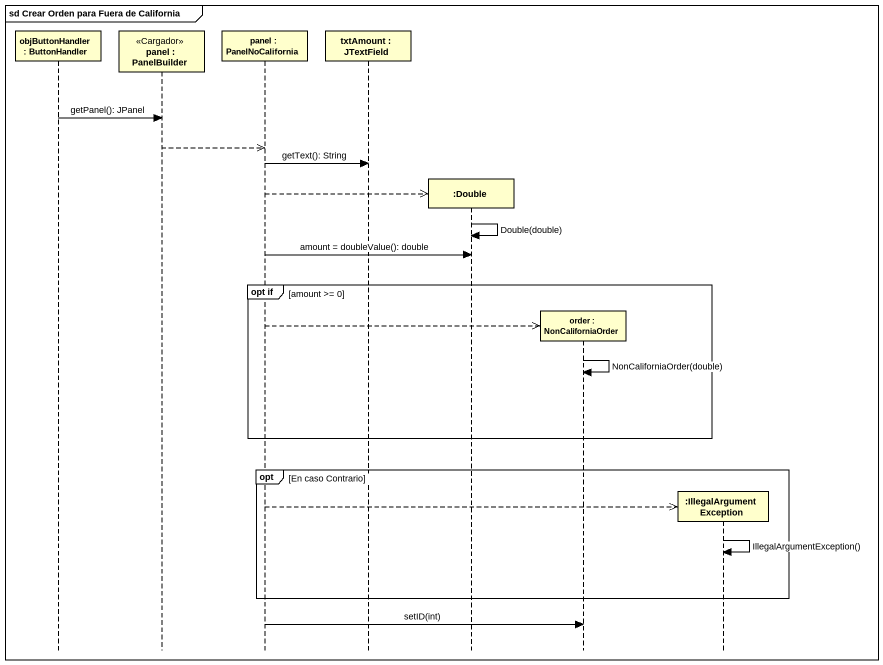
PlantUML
@startuml
mainframe sd Crear Orden para Fuera de California
hide footbox
participant "objButtonHandler : ButtonHandler" as objButtonHandler
participant "panel : PanelBuilder" as panel <<Cargador>>
participant "panel : PanelNoCalifornia" as panel_2
participant "txtAmount : JTextField" as txtAmount
participant ":Double" as Double
participant "order : NonCaliforniaOrder" as order
participant ":IllegalArgumentException" as IllegalArgumentException

objButtonHandler -> panel : getPanel(): JPanel
panel -->> panel_2
panel_2 -> txtAmount : getText(): String
panel_2 -->> Double **
Double -> Double : Double(double)
panel_2 -> Double : amount = doubleValue(): double
group opt if [amount >= 0]
  panel_2 -->> order **
  order -> order : NonCaliforniaOrder(double)
end
opt En caso Contrario
  panel_2 -->> IllegalArgumentException **
  IllegalArgumentException -> IllegalArgumentException : IllegalArgumentException()
end
panel_2 -> order : setID(int)
@enduml
